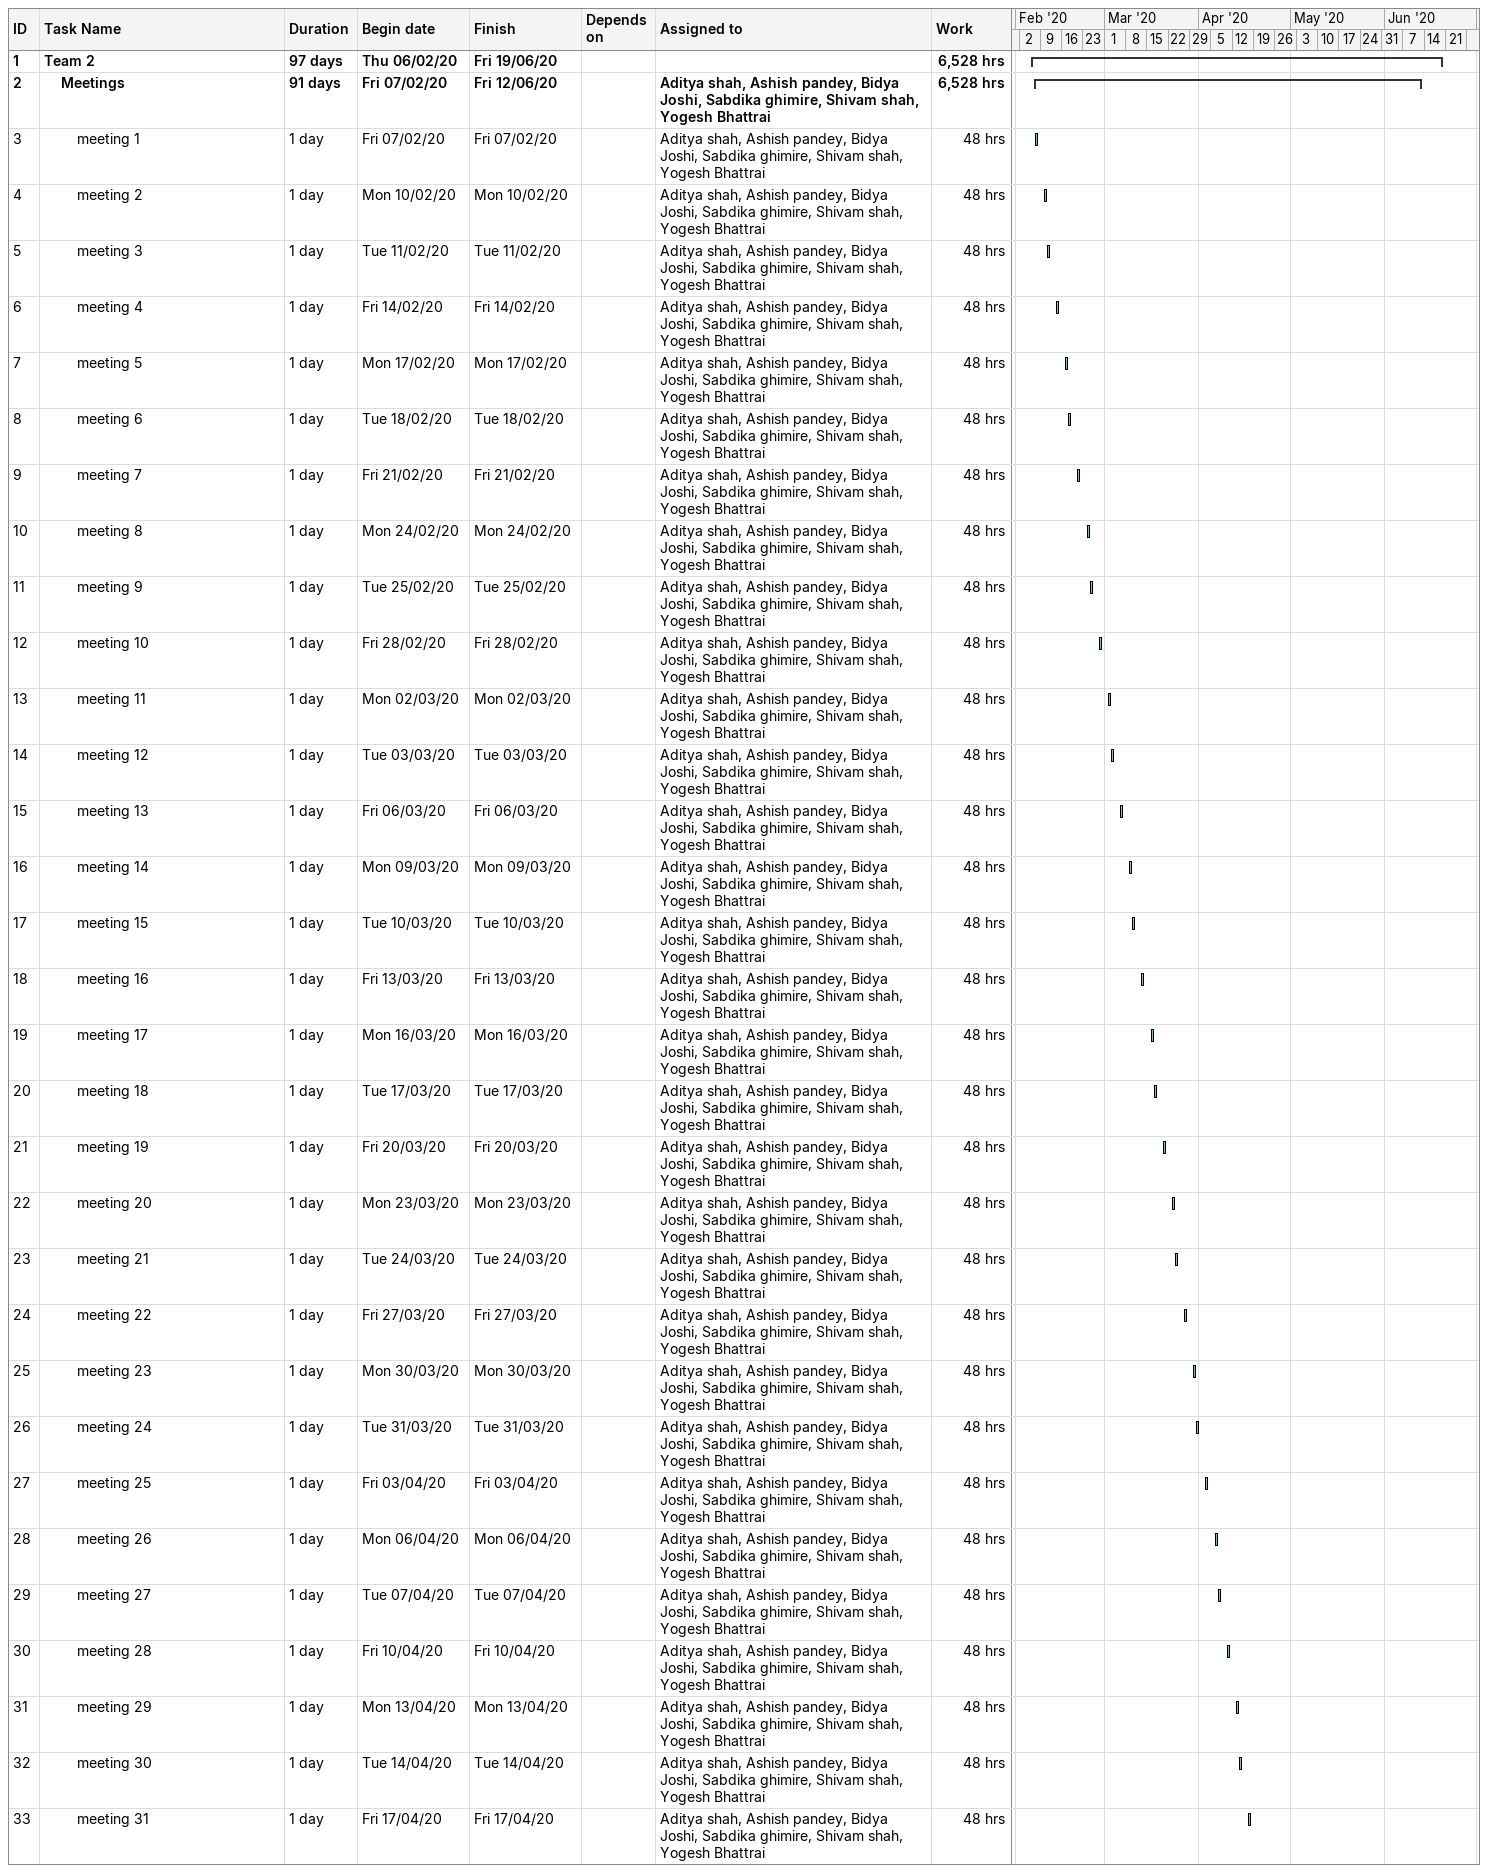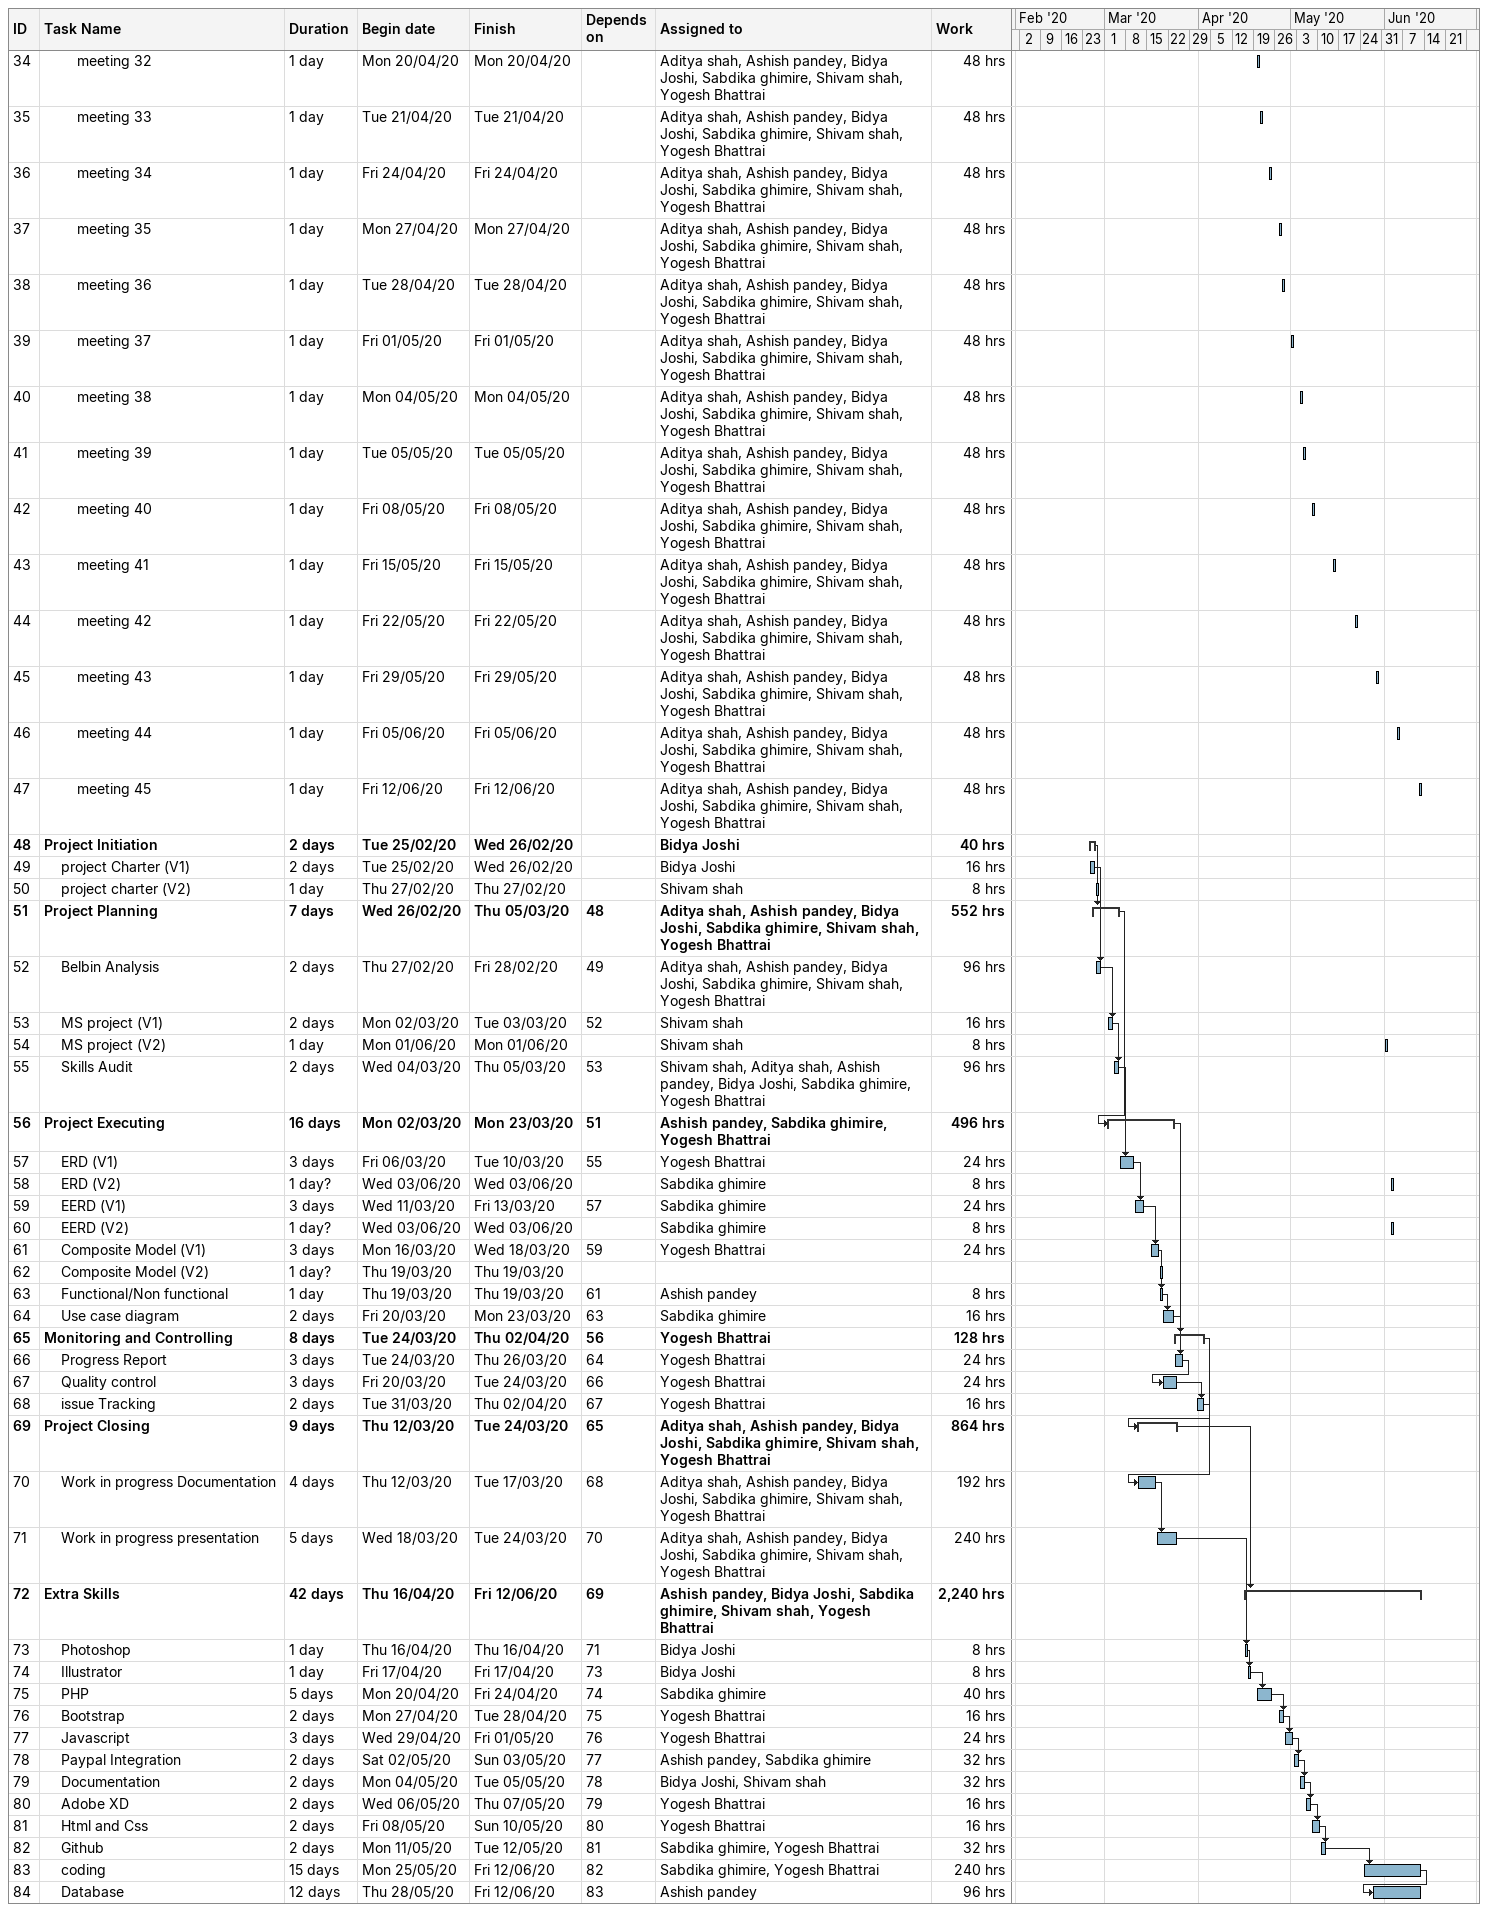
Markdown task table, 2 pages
| ID | Level | Task | Duration | Start | Finish | Predecessors | Resources | Work (h) |
|---|---|---|---|---|---|---|---|---|
| 1 | 1 | **Team 2** | 97d | 2020-02-06 | 2020-06-19 |  |  | 6528 |
| 2 | 2 | **Meetings** | 91d | 2020-02-07 | 2020-06-12 |  | Aditya shah, Ashish pandey, Bidya Joshi, Sabdika ghimire, Shivam shah, Yogesh Bhattrai | 6528 |
| 3 | 3 | meeting 1 | 1d | 2020-02-07 | 2020-02-07 |  | Aditya shah, Ashish pandey, Bidya Joshi, Sabdika ghimire, Shivam shah, Yogesh Bhattrai | 48 |
| 4 | 3 | meeting 2 | 1d | 2020-02-10 | 2020-02-10 |  | Aditya shah, Ashish pandey, Bidya Joshi, Sabdika ghimire, Shivam shah, Yogesh Bhattrai | 48 |
| 5 | 3 | meeting 3 | 1d | 2020-02-11 | 2020-02-11 |  | Aditya shah, Ashish pandey, Bidya Joshi, Sabdika ghimire, Shivam shah, Yogesh Bhattrai | 48 |
| 6 | 3 | meeting 4 | 1d | 2020-02-14 | 2020-02-14 |  | Aditya shah, Ashish pandey, Bidya Joshi, Sabdika ghimire, Shivam shah, Yogesh Bhattrai | 48 |
| 7 | 3 | meeting 5 | 1d | 2020-02-17 | 2020-02-17 |  | Aditya shah, Ashish pandey, Bidya Joshi, Sabdika ghimire, Shivam shah, Yogesh Bhattrai | 48 |
| 8 | 3 | meeting 6 | 1d | 2020-02-18 | 2020-02-18 |  | Aditya shah, Ashish pandey, Bidya Joshi, Sabdika ghimire, Shivam shah, Yogesh Bhattrai | 48 |
| 9 | 3 | meeting 7 | 1d | 2020-02-21 | 2020-02-21 |  | Aditya shah, Ashish pandey, Bidya Joshi, Sabdika ghimire, Shivam shah, Yogesh Bhattrai | 48 |
| 10 | 3 | meeting 8 | 1d | 2020-02-24 | 2020-02-24 |  | Aditya shah, Ashish pandey, Bidya Joshi, Sabdika ghimire, Shivam shah, Yogesh Bhattrai | 48 |
| 11 | 3 | meeting 9 | 1d | 2020-02-25 | 2020-02-25 |  | Aditya shah, Ashish pandey, Bidya Joshi, Sabdika ghimire, Shivam shah, Yogesh Bhattrai | 48 |
| 12 | 3 | meeting 10 | 1d | 2020-02-28 | 2020-02-28 |  | Aditya shah, Ashish pandey, Bidya Joshi, Sabdika ghimire, Shivam shah, Yogesh Bhattrai | 48 |
| 13 | 3 | meeting 11 | 1d | 2020-03-02 | 2020-03-02 |  | Aditya shah, Ashish pandey, Bidya Joshi, Sabdika ghimire, Shivam shah, Yogesh Bhattrai | 48 |
| 14 | 3 | meeting 12 | 1d | 2020-03-03 | 2020-03-03 |  | Aditya shah, Ashish pandey, Bidya Joshi, Sabdika ghimire, Shivam shah, Yogesh Bhattrai | 48 |
| 15 | 3 | meeting 13 | 1d | 2020-03-06 | 2020-03-06 |  | Aditya shah, Ashish pandey, Bidya Joshi, Sabdika ghimire, Shivam shah, Yogesh Bhattrai | 48 |
| 16 | 3 | meeting 14 | 1d | 2020-03-09 | 2020-03-09 |  | Aditya shah, Ashish pandey, Bidya Joshi, Sabdika ghimire, Shivam shah, Yogesh Bhattrai | 48 |
| 17 | 3 | meeting 15 | 1d | 2020-03-10 | 2020-03-10 |  | Aditya shah, Ashish pandey, Bidya Joshi, Sabdika ghimire, Shivam shah, Yogesh Bhattrai | 48 |
| 18 | 3 | meeting 16 | 1d | 2020-03-13 | 2020-03-13 |  | Aditya shah, Ashish pandey, Bidya Joshi, Sabdika ghimire, Shivam shah, Yogesh Bhattrai | 48 |
| 19 | 3 | meeting 17 | 1d | 2020-03-16 | 2020-03-16 |  | Aditya shah, Ashish pandey, Bidya Joshi, Sabdika ghimire, Shivam shah, Yogesh Bhattrai | 48 |
| 20 | 3 | meeting 18 | 1d | 2020-03-17 | 2020-03-17 |  | Aditya shah, Ashish pandey, Bidya Joshi, Sabdika ghimire, Shivam shah, Yogesh Bhattrai | 48 |
| 21 | 3 | meeting 19 | 1d | 2020-03-20 | 2020-03-20 |  | Aditya shah, Ashish pandey, Bidya Joshi, Sabdika ghimire, Shivam shah, Yogesh Bhattrai | 48 |
| 22 | 3 | meeting 20 | 1d | 2020-03-23 | 2020-03-23 |  | Aditya shah, Ashish pandey, Bidya Joshi, Sabdika ghimire, Shivam shah, Yogesh Bhattrai | 48 |
| 23 | 3 | meeting 21 | 1d | 2020-03-24 | 2020-03-24 |  | Aditya shah, Ashish pandey, Bidya Joshi, Sabdika ghimire, Shivam shah, Yogesh Bhattrai | 48 |
| 24 | 3 | meeting 22 | 1d | 2020-03-27 | 2020-03-27 |  | Aditya shah, Ashish pandey, Bidya Joshi, Sabdika ghimire, Shivam shah, Yogesh Bhattrai | 48 |
| 25 | 3 | meeting 23 | 1d | 2020-03-30 | 2020-03-30 |  | Aditya shah, Ashish pandey, Bidya Joshi, Sabdika ghimire, Shivam shah, Yogesh Bhattrai | 48 |
| 26 | 3 | meeting 24 | 1d | 2020-03-31 | 2020-03-31 |  | Aditya shah, Ashish pandey, Bidya Joshi, Sabdika ghimire, Shivam shah, Yogesh Bhattrai | 48 |
| 27 | 3 | meeting 25 | 1d | 2020-04-03 | 2020-04-03 |  | Aditya shah, Ashish pandey, Bidya Joshi, Sabdika ghimire, Shivam shah, Yogesh Bhattrai | 48 |
| 28 | 3 | meeting 26 | 1d | 2020-04-06 | 2020-04-06 |  | Aditya shah, Ashish pandey, Bidya Joshi, Sabdika ghimire, Shivam shah, Yogesh Bhattrai | 48 |
| 29 | 3 | meeting 27 | 1d | 2020-04-07 | 2020-04-07 |  | Aditya shah, Ashish pandey, Bidya Joshi, Sabdika ghimire, Shivam shah, Yogesh Bhattrai | 48 |
| 30 | 3 | meeting 28 | 1d | 2020-04-10 | 2020-04-10 |  | Aditya shah, Ashish pandey, Bidya Joshi, Sabdika ghimire, Shivam shah, Yogesh Bhattrai | 48 |
| 31 | 3 | meeting 29 | 1d | 2020-04-13 | 2020-04-13 |  | Aditya shah, Ashish pandey, Bidya Joshi, Sabdika ghimire, Shivam shah, Yogesh Bhattrai | 48 |
| 32 | 3 | meeting 30 | 1d | 2020-04-14 | 2020-04-14 |  | Aditya shah, Ashish pandey, Bidya Joshi, Sabdika ghimire, Shivam shah, Yogesh Bhattrai | 48 |
| 33 | 3 | meeting 31 | 1d | 2020-04-17 | 2020-04-17 |  | Aditya shah, Ashish pandey, Bidya Joshi, Sabdika ghimire, Shivam shah, Yogesh Bhattrai | 48 |
| 34 | 3 | meeting 32 | 1d | 2020-04-20 | 2020-04-20 |  | Aditya shah, Ashish pandey, Bidya Joshi, Sabdika ghimire, Shivam shah, Yogesh Bhattrai | 48 |
| 35 | 3 | meeting 33 | 1d | 2020-04-21 | 2020-04-21 |  | Aditya shah, Ashish pandey, Bidya Joshi, Sabdika ghimire, Shivam shah, Yogesh Bhattrai | 48 |
| 36 | 3 | meeting 34 | 1d | 2020-04-24 | 2020-04-24 |  | Aditya shah, Ashish pandey, Bidya Joshi, Sabdika ghimire, Shivam shah, Yogesh Bhattrai | 48 |
| 37 | 3 | meeting 35 | 1d | 2020-04-27 | 2020-04-27 |  | Aditya shah, Ashish pandey, Bidya Joshi, Sabdika ghimire, Shivam shah, Yogesh Bhattrai | 48 |
| 38 | 3 | meeting 36 | 1d | 2020-04-28 | 2020-04-28 |  | Aditya shah, Ashish pandey, Bidya Joshi, Sabdika ghimire, Shivam shah, Yogesh Bhattrai | 48 |
| 39 | 3 | meeting 37 | 1d | 2020-05-01 | 2020-05-01 |  | Aditya shah, Ashish pandey, Bidya Joshi, Sabdika ghimire, Shivam shah, Yogesh Bhattrai | 48 |
| 40 | 3 | meeting 38 | 1d | 2020-05-04 | 2020-05-04 |  | Aditya shah, Ashish pandey, Bidya Joshi, Sabdika ghimire, Shivam shah, Yogesh Bhattrai | 48 |
| 41 | 3 | meeting 39 | 1d | 2020-05-05 | 2020-05-05 |  | Aditya shah, Ashish pandey, Bidya Joshi, Sabdika ghimire, Shivam shah, Yogesh Bhattrai | 48 |
| 42 | 3 | meeting 40 | 1d | 2020-05-08 | 2020-05-08 |  | Aditya shah, Ashish pandey, Bidya Joshi, Sabdika ghimire, Shivam shah, Yogesh Bhattrai | 48 |
| 43 | 3 | meeting 41 | 1d | 2020-05-15 | 2020-05-15 |  | Aditya shah, Ashish pandey, Bidya Joshi, Sabdika ghimire, Shivam shah, Yogesh Bhattrai | 48 |
| 44 | 3 | meeting 42 | 1d | 2020-05-22 | 2020-05-22 |  | Aditya shah, Ashish pandey, Bidya Joshi, Sabdika ghimire, Shivam shah, Yogesh Bhattrai | 48 |
| 45 | 3 | meeting 43 | 1d | 2020-05-29 | 2020-05-29 |  | Aditya shah, Ashish pandey, Bidya Joshi, Sabdika ghimire, Shivam shah, Yogesh Bhattrai | 48 |
| 46 | 3 | meeting 44 | 1d | 2020-06-05 | 2020-06-05 |  | Aditya shah, Ashish pandey, Bidya Joshi, Sabdika ghimire, Shivam shah, Yogesh Bhattrai | 48 |
| 47 | 3 | meeting 45 | 1d | 2020-06-12 | 2020-06-12 |  | Aditya shah, Ashish pandey, Bidya Joshi, Sabdika ghimire, Shivam shah, Yogesh Bhattrai | 48 |
| 48 | 1 | **Project Initiation** | 2d | 2020-02-25 | 2020-02-26 |  | Bidya Joshi | 40 |
| 49 | 2 | project Charter (V1) | 2d | 2020-02-25 | 2020-02-26 |  | Bidya Joshi | 16 |
| 50 | 2 | project charter (V2) | 1d | 2020-02-27 | 2020-02-27 |  | Shivam shah | 8 |
| 51 | 1 | **Project Planning** | 7d | 2020-02-26 | 2020-03-05 | 48 | Aditya shah, Ashish pandey, Bidya Joshi, Sabdika ghimire, Shivam shah, Yogesh Bhattrai | 552 |
| 52 | 2 | Belbin Analysis | 2d | 2020-02-27 | 2020-02-28 | 49 | Aditya shah, Ashish pandey, Bidya Joshi, Sabdika ghimire, Shivam shah, Yogesh Bhattrai | 96 |
| 53 | 2 | MS project (V1) | 2d | 2020-03-02 | 2020-03-03 | 52 | Shivam shah | 16 |
| 54 | 2 | MS project (V2) | 1d | 2020-06-01 | 2020-06-01 |  | Shivam shah | 8 |
| 55 | 2 | Skills Audit | 2d | 2020-03-04 | 2020-03-05 | 53 | Shivam shah, Aditya shah, Ashish pandey, Bidya Joshi, Sabdika ghimire, Yogesh Bhattrai | 96 |
| 56 | 1 | **Project Executing** | 16d | 2020-03-02 | 2020-03-23 | 51 | Ashish pandey, Sabdika ghimire, Yogesh Bhattrai | 496 |
| 57 | 2 | ERD (V1) | 3d | 2020-03-06 | 2020-03-10 | 55 | Yogesh Bhattrai | 24 |
| 58 | 2 | ERD (V2) | 1d? | 2020-06-03 | 2020-06-03 |  | Sabdika ghimire | 8 |
| 59 | 2 | EERD (V1) | 3d | 2020-03-11 | 2020-03-13 | 57 | Sabdika ghimire | 24 |
| 60 | 2 | EERD (V2) | 1d? | 2020-06-03 | 2020-06-03 |  | Sabdika ghimire | 8 |
| 61 | 2 | Composite Model (V1) | 3d | 2020-03-16 | 2020-03-18 | 59 | Yogesh Bhattrai | 24 |
| 62 | 2 | Composite Model (V2) | 1d? | 2020-03-19 | 2020-03-19 |  |  |  |
| 63 | 2 | Functional/Non functional | 1d | 2020-03-19 | 2020-03-19 | 61 | Ashish pandey | 8 |
| 64 | 2 | Use case diagram | 2d | 2020-03-20 | 2020-03-23 | 63 | Sabdika ghimire | 16 |
| 65 | 1 | **Monitoring and Controlling** | 8d | 2020-03-24 | 2020-04-02 | 56 | Yogesh Bhattrai | 128 |
| 66 | 2 | Progress Report | 3d | 2020-03-24 | 2020-03-26 | 64 | Yogesh Bhattrai | 24 |
| 67 | 2 | Quality control | 3d | 2020-03-20 | 2020-03-24 | 66 | Yogesh Bhattrai | 24 |
| 68 | 2 | issue Tracking | 2d | 2020-03-31 | 2020-04-02 | 67 | Yogesh Bhattrai | 16 |
| 69 | 1 | **Project Closing** | 9d | 2020-03-12 | 2020-03-24 | 65 | Aditya shah, Ashish pandey, Bidya Joshi, Sabdika ghimire, Shivam shah, Yogesh Bhattrai | 864 |
| 70 | 2 | Work in progress Documentation | 4d | 2020-03-12 | 2020-03-17 | 68 | Aditya shah, Ashish pandey, Bidya Joshi, Sabdika ghimire, Shivam shah, Yogesh Bhattrai | 192 |
| 71 | 2 | Work in progress presentation | 5d | 2020-03-18 | 2020-03-24 | 70 | Aditya shah, Ashish pandey, Bidya Joshi, Sabdika ghimire, Shivam shah, Yogesh Bhattrai | 240 |
| 72 | 1 | **Extra Skills** | 42d | 2020-04-16 | 2020-06-12 | 69 | Ashish pandey, Bidya Joshi, Sabdika ghimire, Shivam shah, Yogesh Bhattrai | 2240 |
| 73 | 2 | Photoshop | 1d | 2020-04-16 | 2020-04-16 | 71 | Bidya Joshi | 8 |
| 74 | 2 | Illustrator | 1d | 2020-04-17 | 2020-04-17 | 73 | Bidya Joshi | 8 |
| 75 | 2 | PHP | 5d | 2020-04-20 | 2020-04-24 | 74 | Sabdika ghimire | 40 |
| 76 | 2 | Bootstrap | 2d | 2020-04-27 | 2020-04-28 | 75 | Yogesh Bhattrai | 16 |
| 77 | 2 | Javascript | 3d | 2020-04-29 | 2020-05-01 | 76 | Yogesh Bhattrai | 24 |
| 78 | 2 | Paypal Integration | 2d | 2020-05-02 | 2020-05-03 | 77 | Ashish pandey, Sabdika ghimire | 32 |
| 79 | 2 | Documentation | 2d | 2020-05-04 | 2020-05-05 | 78 | Bidya Joshi, Shivam shah | 32 |
| 80 | 2 | Adobe XD | 2d | 2020-05-06 | 2020-05-07 | 79 | Yogesh Bhattrai | 16 |
| 81 | 2 | Html and Css | 2d | 2020-05-08 | 2020-05-10 | 80 | Yogesh Bhattrai | 16 |
| 82 | 2 | Github | 2d | 2020-05-11 | 2020-05-12 | 81 | Sabdika ghimire, Yogesh Bhattrai | 32 |
| 83 | 2 | coding | 15d | 2020-05-25 | 2020-06-12 | 82 | Sabdika ghimire, Yogesh Bhattrai | 240 |
| 84 | 2 | Database | 12d | 2020-05-28 | 2020-06-12 | 83 | Ashish pandey | 96 |
